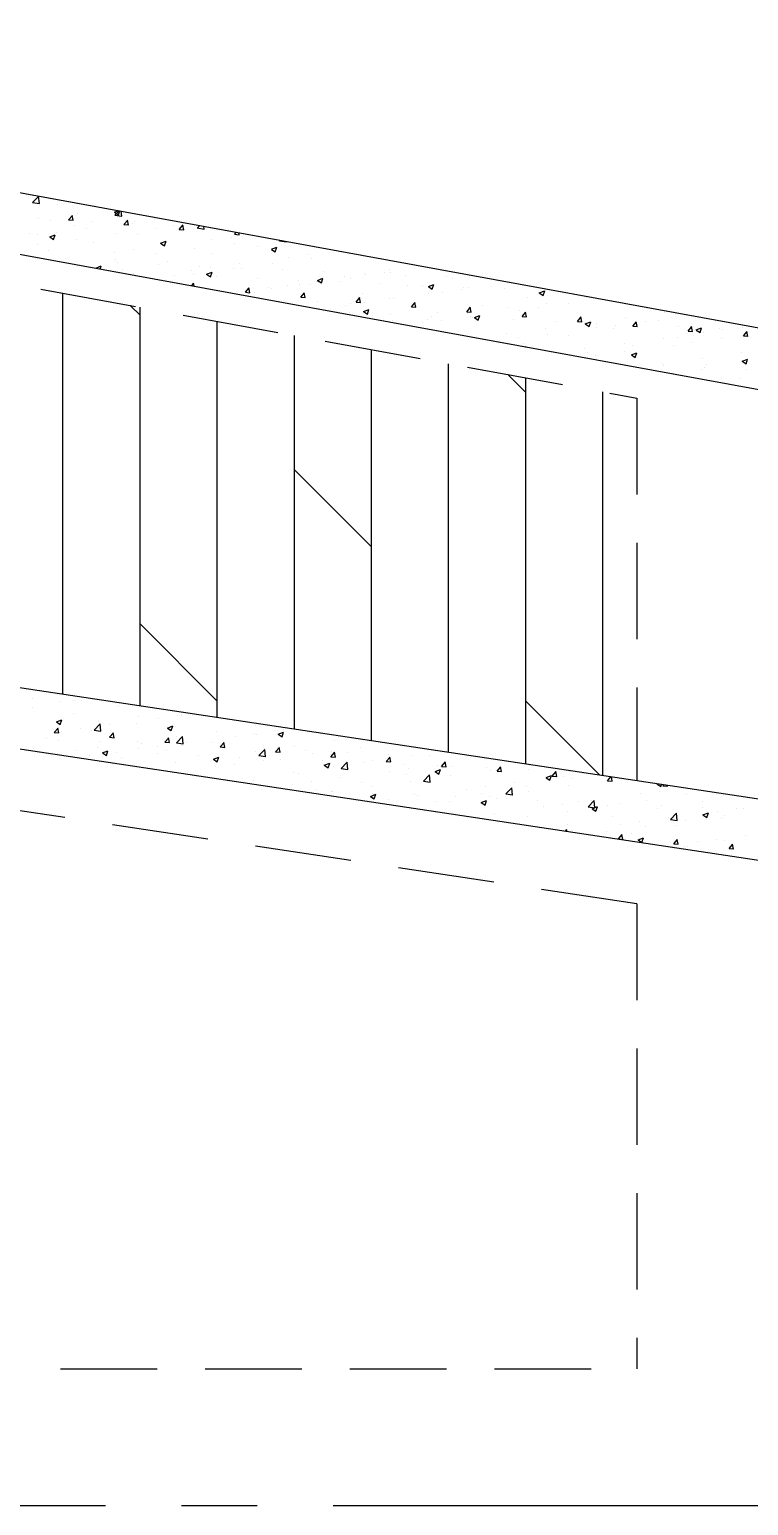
# Model space of a CAD drawing. Header units: millimetres. Extents: x 115500 to 206800, y -6300 to 53700.
# Drawn here: x 162450 to 164817, y 38500 to 43358 of the extents above; entities that cross this region are included whole.
import ezdxf

# ---------------------------------------------------------------- set-up
doc = ezdxf.new("R2010")
doc.units = ezdxf.units.MM
doc.linetypes.add('HIDDEN2', pattern=[4.7625, 3.175, -1.5875])
doc.linetypes.add('HT_Grid$0$CENTER2', pattern=[1.125, 0.75, -0.125, 0.125, -0.125])
doc.layers.get('Defpoints').update_dxf_attribs({"color": 151, "lineweight": 9})
for name, color, linetype, lineweight in [('HT_Dim Grid$0$NDC_S_DIM', 1, 'Continuous', 15), ('HT_Grid$0$NDC_S_AXIS', 5, 'HT_Grid$0$CENTER2', 13), ('NDC_S_BEAM', 3, 'HIDDEN2', 20), ('NDC_S_HATCH MATERIAL', 8, 'Continuous', 13), ('NDC_S_SLAB', 2, 'Continuous', 20)]:
    doc.layers.add(name, color=color, linetype=linetype, lineweight=lineweight)
doc.styles.add('HT_Dim Grid$0$NDC_DIM', font='', dxfattribs={"width": 0.75})
doc.styles.get('HT_Dim Grid$0$NDC_DIM').set_extended_font_data('Dotum')
doc.dimstyles.new('HT_Dim Grid$0$NDC_dim_150', dxfattribs={"dimscale": 150, "dimtxt": 2.5, "dimasz": 1.5, "dimexe": 1.5, "dimexo": 2.5, "dimgap": 1, "dimtad": 1, "dimdec": 0, "dimzin": 0, "dimdsep": 46, "dimtxsty": 'HT_Dim Grid$0$NDC_DIM', "dimblk": 'HT_Dim Grid$0$DIMMARK', "dimcen": 0.09, "dimdle": 1.2, "dimclrd": 1, "dimclre": 1, "dimclrt": 3, "dimadec": 0, "dimazin": 0, "dimtfac": 1, "dimtdec": 0, "dimtix": 1, "dimtofl": 0, "dimtmove": 0, "dimatfit": 3, "dimfxl": 8, "dimfxlon": 1, "dimtolj": 1, "dimtzin": 0, "dimarcsym": 0})

# ---------------------------------------------------------------- blocks, each defined once
blk = doc.blocks.new('HT_Dim Grid$0$DIMMARK')
at = {"layer": 'HT_Dim Grid$0$NDC_S_DIM', "color": 1}
blk.add_line((-1.5, 0), (1, 0), dxfattribs=at)
at = {"layer": 'HT_Dim Grid$0$NDC_S_DIM', "color": 2, "const_width": 0.1}
blk.add_lwpolyline([(-0.424, -0.424), (0.424, 0.424)], dxfattribs=at)
blk = doc.blocks.new('*D52')
at = {"layer": 'Defpoints', "color": 0, "ltscale": 200, "transparency": 16777216}
for p in [(191600, 51300), (130700, 38500), (191600, 38500)]:
    blk.add_point(p, dxfattribs=at)
at = {"layer": 'HT_Dim Grid$0$NDC_S_DIM', "color": 1, "lineweight": -2, "ltscale": 200, "transparency": 16777216}
for p, q in [((130700, 50100), (130700, 51525)), ((191600, 50100), (191600, 51525)), ((130925, 51300), (191375, 51300))]:
    blk.add_line(p, q, dxfattribs=at)
at = {"layer": 'HT_Dim Grid$0$NDC_S_DIM', "color": 1, "lineweight": -2, "ltscale": 200, "transparency": 16777216, "xscale": 225, "yscale": 225, "zscale": 225, "rotation": 180}
blk.add_blockref('HT_Dim Grid$0$DIMMARK', (130700, 51300), dxfattribs=at)
at = {"layer": 'HT_Dim Grid$0$NDC_S_DIM', "color": 1, "lineweight": -2, "ltscale": 200, "transparency": 16777216, "xscale": 225, "yscale": 225, "zscale": 225}
blk.add_blockref('HT_Dim Grid$0$DIMMARK', (191600, 51300), dxfattribs=at)
at = {"layer": 'HT_Dim Grid$0$NDC_S_DIM', "color": 3, "ltscale": 200, "transparency": 16777216, "insert": (161150, 51637.8), "char_height": 375, "attachment_point": 5, "style": 'HT_Dim Grid$0$NDC_DIM'}
blk.add_mtext('\\A1;60900', dxfattribs=at)
blk = doc.blocks.new('*D56')
at = {"layer": 'Defpoints', "color": 0, "ltscale": 200, "transparency": 16777216}
for p in [(171550, 50100), (161150, 38500), (171550, 38500)]:
    blk.add_point(p, dxfattribs=at)
at = {"layer": 'HT_Dim Grid$0$NDC_S_DIM', "color": 1, "lineweight": -2, "ltscale": 200, "transparency": 16777216}
for p, q in [((161150, 48900), (161150, 50325)), ((171550, 48900), (171550, 50325)), ((161375, 50100), (171325, 50100))]:
    blk.add_line(p, q, dxfattribs=at)
at = {"layer": 'HT_Dim Grid$0$NDC_S_DIM', "color": 1, "lineweight": -2, "ltscale": 200, "transparency": 16777216, "xscale": 225, "yscale": 225, "zscale": 225, "rotation": 180}
blk.add_blockref('HT_Dim Grid$0$DIMMARK', (161150, 50100), dxfattribs=at)
at = {"layer": 'HT_Dim Grid$0$NDC_S_DIM', "color": 1, "lineweight": -2, "ltscale": 200, "transparency": 16777216, "xscale": 225, "yscale": 225, "zscale": 225}
blk.add_blockref('HT_Dim Grid$0$DIMMARK', (171550, 50100), dxfattribs=at)
at = {"layer": 'HT_Dim Grid$0$NDC_S_DIM', "color": 3, "ltscale": 200, "transparency": 16777216, "insert": (166350, 50437.8), "char_height": 375, "attachment_point": 5, "style": 'HT_Dim Grid$0$NDC_DIM'}
blk.add_mtext('\\A1;10400', dxfattribs=at)

msp = doc.modelspace()

# ---------------------------------------------------------------- linework, layer by layer
at = {"layer": 'HT_Grid$0$NDC_S_AXIS', "ltscale": 2000}
msp.add_line((120700, 38500), (201600, 38500), dxfattribs=at)
at = {"layer": 'NDC_S_BEAM', "ltscale": 100}
for p, q in [((161550, 42675.6), (164450, 42144.8)), ((164450, 42144.8), (164450, 40885.2)), ((164450, 40480.7), (161550, 40917.5)), ((164450, 40480.7), (164450, 38950)), ((161600, 38950), (164450, 38950))]:
    msp.add_line(p, q, dxfattribs=at)
at = {"layer": 'NDC_S_HATCH MATERIAL', "linetype": 'Continuous', "ltscale": 100}
for p, q in [((162460.4, 42789.1), (162480.2, 42809.8)), ((162482.9, 42785.6), (162480.1, 42809.7)), ((162460.4, 42789.3), (162482.9, 42785.8)), ((162543.1, 42783), (162543.1, 42783)), ((162730.1, 42757.4), (162742.7, 42762.3)), ((162730.1, 42757.3), (162742.7, 42748.8)), ((162731.5, 42747.1), (162745.6, 42761.8)), ((162742.7, 42748.8), (162746.9, 42761.5)), ((162754, 42743.6), (162752, 42760.6)), ((162479.3, 42736.2), (162479.3, 42736.2)), ((162517.9, 42731.3), (162517.9, 42731.3)), ((162578.9, 42732.2), (162591.1, 42746.7)), ((162578.9, 42732.1), (162594, 42730.8)), ((162593.7, 42730.8), (162590.7, 42746.7)), ((162598.2, 42713.6), (162598.2, 42713.6)), ((162607.6, 42752.5), (162607.6, 42752.5)), ((162653.5, 42725.6), (162653.5, 42725.6)), ((162731.4, 42747.2), (162754, 42743.7)), ((162746.4, 42739), (162746.4, 42739)), ((162761, 42716.2), (162773.3, 42730.8)), ((162761, 42716.2), (162776.2, 42714.9)), ((162775.9, 42714.8), (162772.9, 42730.7)), ((162789.1, 42719.8), (162789.1, 42719.8)), ((162796.5, 42724.9), (162796.5, 42724.9)), ((162860.1, 42733.3), (162860.1, 42733.3)), ((162866.8, 42704.9), (162866.8, 42704.9)), ((162924.7, 42714.1), (162924.7, 42714.1)), ((162943.2, 42700.3), (162955.5, 42714.9)), ((162958.1, 42698.9), (162955.1, 42714.8)), ((162955.4, 42708.7), (162955.4, 42708.7)), ((163002.5, 42705.2), (163025.1, 42701.7)), ((163002.6, 42705.1), (163010.5, 42713.3)), ((163025.1, 42701.5), (163024, 42710.8)), ((162450.1, 42688.2), (162450.1, 42688.2)), ((162476.3, 42682.8), (162476.3, 42682.8)), ((162516.6, 42675.4), (162529.3, 42666.9)), ((162516.7, 42675.5), (162534.5, 42682.4)), ((162529.3, 42666.9), (162534.4, 42682.3)), ((162539.9, 42691.2), (162539.9, 42691.2)), ((162604.5, 42667.9), (162604.5, 42667.9)), ((162636.1, 42703.8), (162636.1, 42703.8)), ((162659.1, 42657.8), (162659.1, 42657.8)), ((162736.4, 42687), (162736.4, 42687)), ((162807.2, 42683.3), (162807.2, 42683.3)), ((162881.7, 42655.2), (162899.5, 42662)), ((162894.3, 42646.6), (162899.5, 42661.9)), ((162943.2, 42700.3), (162958.4, 42698.9)), ((163049.9, 42666.9), (163049.9, 42666.9)), ((163113.5, 42675.3), (163113.5, 42675.3)), ((163125.4, 42684.3), (163131.2, 42691.2)), ((163125.4, 42684.3), (163140.6, 42683)), ((163140.2, 42682.9), (163139, 42689.8)), ((163273.6, 42663.1), (163296.2, 42659.6)), ((163273.7, 42663), (163275.4, 42664.8)), ((163296.2, 42659.5), (163296, 42661)), ((162476.2, 42651.7), (162476.2, 42651.7)), ((162511, 42632.4), (162511, 42632.4)), ((162729.7, 42624.8), (162729.7, 42624.8)), ((162793.3, 42633.1), (162793.3, 42633.1)), ((162863.7, 42620.3), (162863.7, 42620.3)), ((162881.7, 42655.1), (162894.3, 42646.6)), ((162889.5, 42645.8), (162889.5, 42645.8)), ((162992, 42636.6), (162992, 42636.6)), ((163052.4, 42619.8), (163052.4, 42619.8)), ((163124, 42655.6), (163124, 42655.6)), ((163200.5, 42645.2), (163200.5, 42645.2)), ((163246.7, 42634.8), (163264.5, 42641.7)), ((163246.7, 42634.7), (163259.3, 42626.2)), ((163259.3, 42626.2), (163264.5, 42641.6)), ((163303.2, 42608.9), (163303.2, 42608.9)), ((163366.8, 42617.3), (163366.8, 42617.3)), ((163463, 42629.9), (163463, 42629.9)), ((162569.3, 42603.6), (162569.3, 42603.6)), ((162604.1, 42595.8), (162604.1, 42595.8)), ((162668.3, 42573.3), (162686.1, 42580.1)), ((162668.3, 42573.2), (162669.4, 42572.4)), ((162682.7, 42570), (162686, 42580)), ((162733.3, 42602.4), (162733.3, 42602.4)), ((162739.7, 42590), (162739.7, 42590)), ((162756.1, 42569), (162756.1, 42569)), ((162875.2, 42584.3), (162875.2, 42584.3)), ((162904.2, 42594.4), (162904.2, 42594.4)), ((162983, 42566.7), (162983, 42566.7)), ((163010.8, 42578.6), (163010.8, 42578.6)), ((163033.3, 42552.9), (163051.1, 42559.7)), ((163045.9, 42544.3), (163051.1, 42559.6)), ((163046.6, 42575.1), (163046.6, 42575.1)), ((163120.9, 42571.1), (163120.9, 42571.1)), ((163142.8, 42587.8), (163142.8, 42587.8)), ((163146.4, 42572.8), (163146.4, 42572.8)), ((163251.3, 42588.9), (163251.3, 42588.9)), ((163282, 42567.1), (163282, 42567.1)), ((163379.6, 42605.2), (163379.6, 42605.2)), ((163417.6, 42561.4), (163417.6, 42561.4)), ((163620.2, 42559.2), (163620.2, 42559.2)), ((163634.4, 42570), (163634.4, 42570)), ((163716.4, 42571.9), (163716.4, 42571.9)), ((163767.1, 42573.8), (163767.1, 42573.8)), ((162793.2, 42555.9), (162793.2, 42555.9)), ((162822.6, 42545.6), (162822.6, 42545.6)), ((162928.8, 42550.2), (162928.8, 42550.2)), ((162983.3, 42514.9), (162990.7, 42523.8)), ((162989, 42552), (162989, 42552)), ((162992.3, 42513.3), (162990.4, 42523.7)), ((163033.3, 42552.8), (163045.9, 42544.3)), ((163064.4, 42544.5), (163064.4, 42544.5)), ((163200, 42538.7), (163200, 42538.7)), ((163300, 42517.1), (163300, 42517.1)), ((163335.6, 42533), (163335.6, 42533)), ((163338.1, 42519.1), (163338.1, 42519.1)), ((163376.5, 42520.6), (163376.5, 42520.6)), ((163396.2, 42529.7), (163396.2, 42529.7)), ((163398.3, 42532.5), (163410.9, 42524)), ((163398.4, 42532.6), (163416.1, 42539.4)), ((163410.9, 42524), (163416.1, 42539.3)), ((163471.2, 42527.3), (163471.2, 42527.3)), ((163486.3, 42544.5), (163486.3, 42544.5)), ((163508.4, 42539.7), (163508.4, 42539.7)), ((163553.2, 42555.7), (163553.2, 42555.7)), ((163556.6, 42550.9), (163556.6, 42550.9)), ((163606.8, 42521.5), (163606.8, 42521.5)), ((163638.8, 42557.6), (163638.8, 42557.6)), ((163688.8, 42549.9), (163688.8, 42549.9)), ((163695.3, 42514.2), (163695.3, 42514.2)), ((163742.3, 42515.8), (163742.3, 42515.8)), ((163763.3, 42512.1), (163776, 42503.6)), ((163763.4, 42512.2), (163781.2, 42519.1)), ((163776, 42503.6), (163781.1, 42519)), ((163824.4, 42544.2), (163824.4, 42544.2)), ((163843.4, 42539.6), (163843.4, 42539.6)), ((163960, 42538.5), (163960, 42538.5)), ((163969.8, 42513.9), (163969.8, 42513.9)), ((164026.4, 42526.2), (164026.4, 42526.2)), ((162560, 41169.9), (162560, 42490.8)), ((163160.7, 42493.3), (163172.9, 42507.9)), ((163160.7, 42493.3), (163175.8, 42491.9)), ((163175.5, 42491.9), (163172.5, 42507.8)), ((163190, 42493.7), (163190, 42493.7)), ((163236.4, 42508.7), (163236.4, 42508.7)), ((163248.2, 42504.4), (163248.2, 42504.4)), ((163342.8, 42477.3), (163355.1, 42491.9)), ((163342.8, 42477.3), (163358, 42476)), ((163357.7, 42475.9), (163354.7, 42491.9)), ((163399, 42463.3), (163399, 42463.3)), ((163525, 42461.4), (163537.3, 42476)), ((163539.8, 42460), (163536.9, 42475.9)), ((163547.1, 42488.8), (163547.1, 42488.8)), ((163635.7, 42473), (163635.7, 42473)), ((163649.6, 42471.7), (163649.6, 42471.7)), ((163764, 42489.3), (163764, 42489.3)), ((163810, 42492.8), (163810, 42492.8)), ((163873.6, 42501.2), (163873.6, 42501.2)), ((163877.9, 42510.1), (163877.9, 42510.1)), ((163896, 42508.3), (163896, 42508.3)), ((164013.5, 42504.4), (164013.5, 42504.4)), ((164088.5, 42476.2), (164088.5, 42476.2)), ((164128.4, 42491.9), (164146.2, 42498.7)), ((164128.4, 42491.8), (164141, 42483.3)), ((164141, 42483.3), (164146.2, 42498.6)), ((164149.1, 42498.6), (164149.1, 42498.6)), ((164283.5, 42477), (164283.5, 42477)), ((162813.9, 42417.9), (162781.7, 42450.2)), ((162814, 41131.6), (162814, 42444.3)), ((163489.8, 42450.7), (163489.8, 42450.7)), ((163502.7, 42426.6), (163502.7, 42426.6)), ((163505.3, 42455.1), (163505.3, 42455.1)), ((163525, 42461.4), (163540.2, 42460.1)), ((163549.9, 42430.2), (163562.6, 42421.7)), ((163550, 42430.3), (163567.8, 42437.1)), ((163553.4, 42459.1), (163553.4, 42459.1)), ((163562.6, 42421.7), (163567.7, 42437)), ((163638.3, 42420.8), (163638.3, 42420.8)), ((163707.2, 42445.5), (163719.5, 42460.1)), ((163707.2, 42445.5), (163722.4, 42444.1)), ((163722, 42444.1), (163719.1, 42460)), ((163773.8, 42415.1), (163773.8, 42415.1)), ((163792.3, 42425.3), (163792.3, 42425.3)), ((163889.4, 42429.5), (163901.6, 42444.1)), ((163889.4, 42429.5), (163904.6, 42428.2)), ((163892.9, 42423.8), (163892.9, 42423.8)), ((163904.2, 42428.1), (163901.3, 42444)), ((163903, 42413.7), (163903, 42413.7)), ((163915, 42410), (163932.8, 42416.8)), ((163927.6, 42401.3), (163932.7, 42416.7)), ((163940.4, 42450.7), (163940.4, 42450.7)), ((164023.3, 42441.7), (164023.3, 42441.7)), ((164063.4, 42434.8), (164063.4, 42434.8)), ((164071.6, 42413.6), (164083.8, 42428.2)), ((164071.6, 42413.6), (164086.8, 42412.2)), ((164086.4, 42412.2), (164083.5, 42428.1)), ((164127, 42443.2), (164127, 42443.2)), ((164151.6, 42457.9), (164151.6, 42457.9)), ((164223.2, 42455.9), (164223.2, 42455.9)), ((164539.1, 42426.5), (164539.1, 42426.5)), ((163068, 41093.4), (163068, 42397.8)), ((163644.1, 42399.9), (163644.1, 42399.9)), ((163743.2, 42392.7), (163743.2, 42392.7)), ((163761, 42404.7), (163761, 42404.7)), ((163806.8, 42401), (163806.8, 42401)), ((163909.4, 42409.4), (163909.4, 42409.4)), ((163915, 42409.9), (163927.6, 42401.3)), ((164045, 42403.6), (164045, 42403.6)), ((164148.5, 42373.4), (164148.5, 42373.4)), ((164180.6, 42397.9), (164180.6, 42397.9)), ((164253.8, 42397.6), (164266, 42412.2)), ((164253.8, 42397.6), (164269, 42396.3)), ((164268.6, 42396.2), (164265.6, 42412.2)), ((164280, 42389.6), (164297.8, 42396.5)), ((164280, 42389.5), (164292.6, 42381)), ((164280.4, 42392.4), (164280.4, 42392.4)), ((164292.6, 42381), (164297.8, 42396.4)), ((164316.2, 42392.2), (164316.2, 42392.2)), ((164316.8, 42376.8), (164316.8, 42376.8)), ((164374.3, 42375.5), (164374.3, 42375.5)), ((164380.3, 42385.2), (164380.3, 42385.2)), ((164410.8, 42410.3), (164410.8, 42410.3)), ((164436, 42381.7), (164448.2, 42396.3)), ((164436, 42381.7), (164451.1, 42380.4)), ((164450.8, 42380.3), (164447.8, 42396.2)), ((164451.8, 42386.4), (164451.8, 42386.4)), ((164476.5, 42397.8), (164476.5, 42397.8)), ((164522.4, 42400.9), (164522.4, 42400.9)), ((164587.4, 42380.7), (164587.4, 42380.7)), ((164618.1, 42365.8), (164630.4, 42380.4)), ((164618.1, 42365.8), (164633.3, 42364.4)), ((164633, 42364.4), (164630, 42380.3)), ((164645, 42369.2), (164657.7, 42360.7)), ((164645.1, 42369.3), (164662.8, 42376.1)), ((164657.7, 42360.7), (164662.8, 42376)), ((164723, 42375), (164723, 42375)), ((164731.4, 42370.5), (164731.4, 42370.5)), ((164798.4, 42378.9), (164798.4, 42378.9)), ((163322, 41055.1), (163322, 42351.3)), ((163996.6, 42334.6), (163996.6, 42334.6)), ((164020.2, 42357.1), (164020.2, 42357.1)), ((164060.1, 42343), (164060.1, 42343)), ((164078, 42324.6), (164078, 42324.6)), ((164156.3, 42355.7), (164156.3, 42355.7)), ((164226.2, 42350), (164226.2, 42350)), ((164407.8, 42325.7), (164407.8, 42325.7)), ((164435.2, 42319.7), (164435.2, 42319.7)), ((164536, 42342), (164536, 42342)), ((164570.1, 42318.8), (164570.1, 42318.8)), ((164583.3, 42345.1), (164583.3, 42345.1)), ((164633.7, 42327.1), (164633.7, 42327.1)), ((164668, 42361), (164668, 42361)), ((164729.9, 42339.8), (164729.9, 42339.8)), ((164800.3, 42349.8), (164812.6, 42364.4)), ((164800.3, 42349.8), (164815.5, 42348.5)), ((164815.1, 42348.4), (164812.2, 42364.3)), ((163576, 41016.9), (163576, 42304.8)), ((164082.4, 42313.8), (164084.4, 42314.5)), ((164084, 42313.5), (164084.4, 42314.4)), ((164277.3, 42307.8), (164277.3, 42307.8)), ((164287, 42294.3), (164287, 42294.3)), ((164313.5, 42285), (164313.5, 42285)), ((164409.7, 42297.6), (164409.7, 42297.6)), ((164431.6, 42287.4), (164449.4, 42294.2)), ((164431.6, 42287.3), (164444.2, 42278.7)), ((164444.2, 42278.7), (164449.4, 42294.1)), ((164664.9, 42276.5), (164664.9, 42276.5)), ((164795.3, 42294.4), (164795.3, 42294.4)), ((164796.7, 42267), (164814.5, 42273.8)), ((164809.3, 42258.4), (164814.4, 42273.7)), ((163830, 40978.6), (163830, 42258.3)), ((164083.9, 42163.9), (164025.3, 42222.6)), ((164402.3, 42256.7), (164402.3, 42256.7)), ((164533, 42257.4), (164533, 42257.4)), ((164537.9, 42250.9), (164537.9, 42250.9)), ((164566.9, 42227), (164566.9, 42227)), ((164663.1, 42239.6), (164663.1, 42239.6)), ((164673.5, 42245.2), (164673.5, 42245.2)), ((164680.3, 42256.2), (164680.3, 42256.2)), ((164796.6, 42266.9), (164809.3, 42258.4)), ((164809.1, 42239.5), (164809.1, 42239.5)), ((164084, 40940.4), (164084, 42211.8)), ((164727.1, 42211.1), (164727.1, 42211.1)), ((164792.2, 42209.8), (164792.2, 42209.8)), ((164338, 40902.1), (164338, 42165.3)), ((163575.9, 41655.9), (163321.9, 41909.9)), ((163067.9, 41147.9), (162813.9, 41401.9)), ((162460.3, 41154.9), (162460.3, 41154.9)), ((162460.7, 41127.2), (162460.7, 41127.2)), ((162548.9, 41145.9), (162548.9, 41145.9)), ((162594.5, 41105.4), (162594.5, 41105.4)), ((162595.9, 41149.2), (162595.9, 41149.2)), ((162621.1, 41148.3), (162621.1, 41148.3)), ((162731.5, 41143.5), (162731.5, 41143.5)), ((162742.6, 41130.9), (162742.6, 41130.9)), ((164328.3, 40903.6), (164083.9, 41147.9)), ((162531.7, 41044.5), (162543.9, 41059.1)), ((162538.9, 41079.4), (162556.7, 41086.2)), ((162538.9, 41079.3), (162551.5, 41070.8)), ((162546.5, 41043.1), (162543.6, 41059)), ((162545.8, 41061.4), (162545.8, 41061.4)), ((162551.5, 41070.8), (162556.6, 41086.1)), ((162617.9, 41056.5), (162617.9, 41056.5)), ((162662.5, 41052.3), (162682.2, 41072.9)), ((162677.7, 41080.4), (162677.7, 41080.4)), ((162685, 41048.8), (162682.2, 41072.9)), ((162714.1, 41069.2), (162714.1, 41069.2)), ((162803.5, 41075.1), (162803.5, 41075.1)), ((162808.2, 41098.3), (162808.2, 41098.3)), ((162874.5, 41090.3), (162874.5, 41090.3)), ((162903.9, 41059.1), (162921.7, 41065.9)), ((162903.9, 41059), (162916.5, 41050.5)), ((162916.5, 41050.5), (162921.7, 41065.8)), ((162938.1, 41098.7), (162938.1, 41098.7)), ((162951.6, 41100.5), (162951.6, 41100.5)), ((163195.7, 41067), (163195.7, 41067)), ((163287.7, 41053.3), (163287.7, 41053.3)), ((162507.2, 41024.2), (162507.2, 41024.2)), ((162531.7, 41044.5), (162546.9, 41043.2)), ((162546.5, 41019.4), (162546.5, 41019.4)), ((162554.3, 41048.2), (162554.3, 41048.2)), ((162655.4, 41049.7), (162655.4, 41049.7)), ((162662.4, 41052.4), (162685, 41048.9)), ((162682, 41013.7), (162682, 41013.7)), ((162713.9, 41028.6), (162726.1, 41043.2)), ((162713.9, 41028.6), (162729.1, 41027.2)), ((162728.7, 41027.2), (162725.7, 41043.1)), ((162805.1, 41013.8), (162805.1, 41013.8)), ((162817.6, 41008), (162817.6, 41008)), ((162896.1, 41012.6), (162908.3, 41027.2)), ((162896.1, 41012.6), (162911.2, 41011.3)), ((162910.9, 41011.2), (162907.9, 41027.2)), ((162933.4, 41030), (162933.4, 41030)), ((162933.5, 41010.3), (162953.3, 41030.9)), ((162933.5, 41010.4), (162956.1, 41006.9)), ((162956.1, 41006.8), (162953.2, 41030.9)), ((162967.5, 41011.2), (162967.5, 41011.2)), ((163048.6, 41011.6), (163048.6, 41011.6)), ((163065.3, 41049.1), (163065.3, 41049.1)), ((163078.2, 40996.7), (163090.5, 41011.3)), ((163093.1, 40995.3), (163090.1, 41011.2)), ((163127.9, 41032.3), (163127.9, 41032.3)), ((163191.5, 41040.7), (163191.5, 41040.7)), ((163196.8, 41037.1), (163196.8, 41037.1)), ((163268.9, 41038.6), (163281.6, 41030.1)), ((163269, 41038.7), (163286.8, 41045.6)), ((163281.6, 41030.1), (163286.7, 41045.5)), ((163452.8, 41017.7), (163452.8, 41017.7)), ((162464.4, 40991), (162464.4, 40991)), ((162542.7, 40976.8), (162542.7, 40976.8)), ((162600, 40985.3), (162600, 40985.3)), ((162647.3, 40969), (162647.3, 40969)), ((162674.7, 40995.9), (162674.7, 40995.9)), ((162690.5, 40977.1), (162708.3, 40984)), ((162690.5, 40977), (162703.1, 40968.5)), ((162703.1, 40968.5), (162708.3, 40983.9)), ((162735.6, 40979.6), (162735.6, 40979.6)), ((162752.4, 40960.8), (162752.4, 40960.8)), ((162807.7, 40990.1), (162807.7, 40990.1)), ((162871.2, 40973.8), (162871.2, 40973.8)), ((162871.3, 40998.5), (162871.3, 40998.5)), ((162900.5, 40986.2), (162900.5, 40986.2)), ((162953.2, 41002.2), (162953.2, 41002.2)), ((163006.8, 40968.1), (163006.8, 40968.1)), ((163055.5, 40956.7), (163068.1, 40948.2)), ((163055.6, 40956.8), (163073.3, 40963.6)), ((163062.2, 40964.5), (163062.2, 40964.5)), ((163068.1, 40948.2), (163073.3, 40963.5)), ((163078.2, 40996.7), (163093.4, 40995.4)), ((163088.8, 40996.5), (163088.8, 40996.5)), ((163142.4, 40962.4), (163142.4, 40962.4)), ((163192.6, 40982.4), (163192.6, 40982.4)), ((163204.6, 40968.2), (163224.4, 40988.9)), ((163204.6, 40968.4), (163227.2, 40964.9)), ((163227.1, 40964.7), (163224.3, 40988.9)), ((163224.4, 40990.8), (163224.4, 40990.8)), ((163260.4, 40980.8), (163272.7, 40995.4)), ((163260.4, 40980.8), (163275.6, 40979.4)), ((163275.2, 40979.4), (163272.3, 40995.3)), ((163278, 40956.7), (163278, 40956.7)), ((163320.9, 40998.7), (163320.9, 40998.7)), ((163360, 40985.1), (163360, 40985.1)), ((163381.3, 40974.3), (163381.3, 40974.3)), ((163442.6, 40964.8), (163454.9, 40979.4)), ((163442.6, 40964.8), (163457.8, 40963.5)), ((163444.9, 40982.6), (163444.9, 40982.6)), ((163457.4, 40963.4), (163454.5, 40979.3)), ((163495.6, 40979.3), (163495.6, 40979.3)), ((163541.1, 40995.3), (163541.1, 40995.3)), ((163624.8, 40948.9), (163637, 40963.5)), ((163630.7, 40961.8), (163630.7, 40961.8)), ((163631.2, 40973.6), (163631.2, 40973.6)), ((163639.6, 40947.5), (163636.7, 40963.4)), ((163708.5, 40967.3), (163708.5, 40967.3)), ((163766.8, 40967.9), (163766.8, 40967.9)), ((163902.4, 40962.1), (163902.4, 40962.1)), ((163954.9, 40958.4), (163954.9, 40958.4)), ((162930.3, 40945.5), (162930.3, 40945.5)), ((163061.1, 40932.1), (163061.1, 40932.1)), ((163124.7, 40940.5), (163124.7, 40940.5)), ((163220.9, 40953.1), (163220.9, 40953.1)), ((163317.8, 40914.1), (163317.8, 40914.1)), ((163334.4, 40910.9), (163334.4, 40910.9)), ((163413.6, 40950.9), (163413.6, 40950.9)), ((163420.5, 40936.4), (163433.2, 40927.8)), ((163420.6, 40936.5), (163438.4, 40943.3)), ((163433.2, 40927.8), (163438.3, 40943.2)), ((163449.7, 40933.1), (163449.7, 40933.1)), ((163475.6, 40926.3), (163498.2, 40922.8)), ((163475.7, 40926.2), (163495.5, 40946.8)), ((163482.5, 40936.4), (163482.5, 40936.4)), ((163498.2, 40922.7), (163495.4, 40946.8)), ((163549.1, 40945.2), (163549.1, 40945.2)), ((163580.2, 40951), (163580.2, 40951)), ((163624.8, 40948.9), (163640, 40947.6)), ((163634.7, 40916.2), (163634.7, 40916.2)), ((163684.7, 40939.5), (163684.7, 40939.5)), ((163698.2, 40924.6), (163698.2, 40924.6)), ((163785.6, 40916.1), (163803.4, 40922.9)), ((163785.6, 40916), (163798.2, 40907.5)), ((163794.4, 40937.3), (163794.4, 40937.3)), ((163798.2, 40907.5), (163803.4, 40922.9)), ((163807, 40932.9), (163819.2, 40947.5)), ((163807, 40932.9), (163822.2, 40931.6)), ((163821.8, 40931.5), (163818.9, 40947.5)), ((163820.3, 40933.7), (163820.3, 40933.7)), ((163839.6, 40931.4), (163839.6, 40931.4)), ((163955.9, 40928), (163955.9, 40928)), ((163967.7, 40919.7), (163967.7, 40919.7)), ((163989.2, 40917), (164001.4, 40931.6)), ((163989.2, 40917), (164004.3, 40915.7)), ((164004, 40915.6), (164001, 40931.5)), ((164091.5, 40922.3), (164091.5, 40922.3)), ((164096, 40935.9), (164096, 40935.9)), ((164171.3, 40901.1), (164183.6, 40915.7)), ((164186.2, 40899.7), (164183.2, 40915.6)), ((164227.1, 40916.6), (164227.1, 40916.6)), ((164271.8, 40908.7), (164271.8, 40908.7)), ((163186.3, 40885.5), (163186.3, 40885.5)), ((163189.5, 40897.8), (163189.5, 40897.8)), ((163314.5, 40874.1), (163314.5, 40874.1)), ((163378, 40882.5), (163378, 40882.5)), ((163474.2, 40895.1), (163474.2, 40895.1)), ((163543.4, 40880.6), (163543.4, 40880.6)), ((163577.1, 40866.5), (163577.1, 40866.5)), ((163691.5, 40906), (163691.5, 40906)), ((163705.4, 40882.7), (163705.4, 40882.7)), ((163746.7, 40884.3), (163769.3, 40880.8)), ((163746.8, 40884.2), (163766.6, 40904.8)), ((163769.3, 40880.6), (163766.5, 40904.8)), ((163837.3, 40901.8), (163837.3, 40901.8)), ((163951.6, 40866.6), (163951.6, 40866.6)), ((164017.9, 40842.1), (164037.6, 40862.7)), ((164040.4, 40838.6), (164037.6, 40862.7)), ((164047.8, 40879.2), (164047.8, 40879.2)), ((164084.8, 40868), (164084.8, 40868)), ((164150.6, 40895.8), (164168.4, 40902.6)), ((164150.6, 40895.7), (164163.2, 40887.2)), ((164163.2, 40887.2), (164168.4, 40902.5)), ((164171.3, 40901.1), (164186.5, 40899.7)), ((164208.2, 40900.4), (164208.2, 40900.4)), ((164224.8, 40870.4), (164224.8, 40870.4)), ((164232.9, 40893.4), (164232.9, 40893.4)), ((164353.5, 40885.1), (164364.4, 40898.1)), ((164353.5, 40885.1), (164368.7, 40883.8)), ((164355.2, 40888.3), (164355.2, 40888.3)), ((164368.3, 40883.7), (164365.7, 40897.9)), ((164515.6, 40875.3), (164528.3, 40866.8)), ((164528.3, 40866.8), (164530.4, 40873.1)), ((164535.7, 40869.2), (164538, 40872)), ((164535.7, 40869.2), (164550.9, 40867.9)), ((164550.5, 40867.8), (164550.1, 40870.2)), ((163309.5, 40855.9), (163309.5, 40855.9)), ((163395.3, 40855.2), (163395.3, 40855.2)), ((163445.1, 40850.2), (163445.1, 40850.2)), ((163446.7, 40848.6), (163446.7, 40848.6)), ((163567.8, 40816.1), (163567.8, 40816.1)), ((163572.2, 40834.2), (163590, 40841)), ((163572.2, 40834.1), (163584.8, 40825.6)), ((163580.6, 40844.5), (163580.6, 40844.5)), ((163584.8, 40825.6), (163589.9, 40840.9)), ((163631.4, 40824.4), (163631.4, 40824.4)), ((163716.2, 40838.8), (163716.2, 40838.8)), ((163727.6, 40837.1), (163727.6, 40837.1)), ((163788.5, 40817.1), (163788.5, 40817.1)), ((163834.2, 40817.2), (163834.2, 40817.2)), ((163851.8, 40833), (163851.8, 40833)), ((163888, 40858.2), (163888, 40858.2)), ((163936.7, 40842.5), (163936.7, 40842.5)), ((163937.2, 40813.9), (163955, 40820.7)), ((163937.2, 40813.8), (163949.8, 40805.2)), ((163949.8, 40805.2), (163955, 40820.6)), ((163964.6, 40835.1), (163964.6, 40835.1)), ((163987.4, 40827.3), (163987.4, 40827.3)), ((164017.8, 40842.2), (164040.4, 40838.7)), ((164092.9, 40851.4), (164092.9, 40851.4)), ((164123, 40821.6), (164123, 40821.6)), ((164258.6, 40815.8), (164258.6, 40815.8)), ((164288.9, 40800.1), (164308.7, 40820.7)), ((164301.2, 40821.2), (164301.2, 40821.2)), ((164311.4, 40796.6), (164308.6, 40820.7)), ((164394.2, 40810.1), (164394.2, 40810.1)), ((164461.6, 40842.3), (164461.6, 40842.3)), ((164480.5, 40820), (164480.5, 40820)), ((164525.2, 40850.7), (164525.2, 40850.7)), ((164612.4, 40839), (164612.4, 40839)), ((164666.8, 40818.1), (164666.8, 40818.1)), ((163702.3, 40798.2), (163702.3, 40798.2)), ((163981, 40779.1), (163981, 40779.1)), ((164089.8, 40766.8), (164089.8, 40766.8)), ((164141.4, 40800.2), (164141.4, 40800.2)), ((164205, 40808.6), (164205, 40808.6)), ((164221.7, 40785.9), (164221.7, 40785.9)), ((164288.9, 40800.2), (164311.5, 40796.7)), ((164302.2, 40793.4), (164314.9, 40784.9)), ((164302.3, 40793.5), (164320, 40800.3)), ((164314.9, 40784.9), (164320, 40800.2)), ((164352.2, 40803.7), (164352.2, 40803.7)), ((164370.6, 40767.3), (164370.6, 40767.3)), ((164518.7, 40792.7), (164518.7, 40792.7)), ((164529.8, 40804.4), (164529.8, 40804.4)), ((164554.6, 40763.2), (164554.6, 40763.2)), ((164560, 40758), (164579.8, 40778.6)), ((164582.5, 40754.5), (164579.7, 40778.6)), ((164665.4, 40798.7), (164665.4, 40798.7)), ((164667.2, 40773.1), (164679.9, 40764.6)), ((164667.3, 40773.2), (164685.1, 40780)), ((164679.9, 40764.6), (164685, 40779.9)), ((164715, 40784.3), (164715, 40784.3)), ((164727.7, 40762.4), (164727.7, 40762.4)), ((164739.7, 40772.4), (164739.7, 40772.4)), ((164778.6, 40792.7), (164778.6, 40792.7)), ((164801, 40792.9), (164801, 40792.9)), ((164213.8, 40718.6), (164218.8, 40724.6)), ((164219.7, 40717.7), (164218.5, 40724.5)), ((164222.4, 40741.8), (164222.4, 40741.8)), ((164234.4, 40721), (164234.4, 40721)), ((164349.1, 40719.2), (164349.1, 40719.2)), ((164394.8, 40742.2), (164394.8, 40742.2)), ((164458.4, 40750.5), (164458.4, 40750.5)), ((164477.4, 40735.4), (164477.4, 40735.4)), ((164560, 40758.2), (164582.5, 40754.7)), ((164579.5, 40736.9), (164579.5, 40736.9)), ((164609.3, 40754.5), (164609.3, 40754.5)), ((164388.8, 40694.1), (164401, 40708.7)), ((164388.8, 40694.1), (164404, 40692.7)), ((164403.6, 40692.7), (164400.6, 40708.6)), ((164431.4, 40711.5), (164431.4, 40711.5)), ((164453.8, 40691.1), (164466.5, 40682.6)), ((164453.9, 40691.2), (164471.7, 40698.1)), ((164466.5, 40682.6), (164471.6, 40698)), ((164571, 40678.1), (164583.2, 40692.7)), ((164571, 40678.1), (164586.1, 40676.8)), ((164585.8, 40676.7), (164582.8, 40692.7)), ((164606.2, 40669.9), (164606.2, 40669.9)), ((164615.9, 40668.9), (164615.9, 40668.9)), ((164648.2, 40684.1), (164648.2, 40684.1)), ((164711.8, 40692.5), (164711.8, 40692.5)), ((164736.6, 40687.8), (164736.6, 40687.8)), ((164753.1, 40662.2), (164765.4, 40676.8)), ((164768, 40660.8), (164765, 40676.7)), ((164808, 40705.2), (164808, 40705.2)), ((164751.5, 40663.1), (164751.5, 40663.1)), ((164753.1, 40662.2), (164768.3, 40660.9))]:
    msp.add_line(p, q, dxfattribs=at)
at = {"layer": 'NDC_S_SLAB', "ltscale": 10}
for p, q in [((148331.8, 45400), (182587.5, 39130)), ((148313.7, 45200), (179728.3, 39450)), ((173978.7, 39450), (147090.1, 43500)), ((173963.8, 39250), (147075.1, 43300))]:
    msp.add_line(p, q, dxfattribs=at)

# ---------------------------------------------------------------- dimensions: what is measured, and where the dimension line sits
at = {"layer": 'HT_Dim Grid$0$NDC_S_DIM', "ltscale": 200}
for base, p1, p2, picture, middle in [((191600, 51300), (130700, 38500), (191600, 38500), '*D52', (161150, 51637.8)), ((171550, 50100), (161150, 38500), (171550, 38500), '*D56', (166350, 50437.8))]:
    dim = msp.add_linear_dim(base=base, p1=p1, p2=p2, dimstyle='HT_Dim Grid$0$NDC_dim_150', override={"dimtmove": 1}, dxfattribs=at)
    dim.commit()
    dim.dimension.update_dxf_attribs({"geometry": picture, "text_midpoint": middle})

doc.saveas('drawing.dxf')
